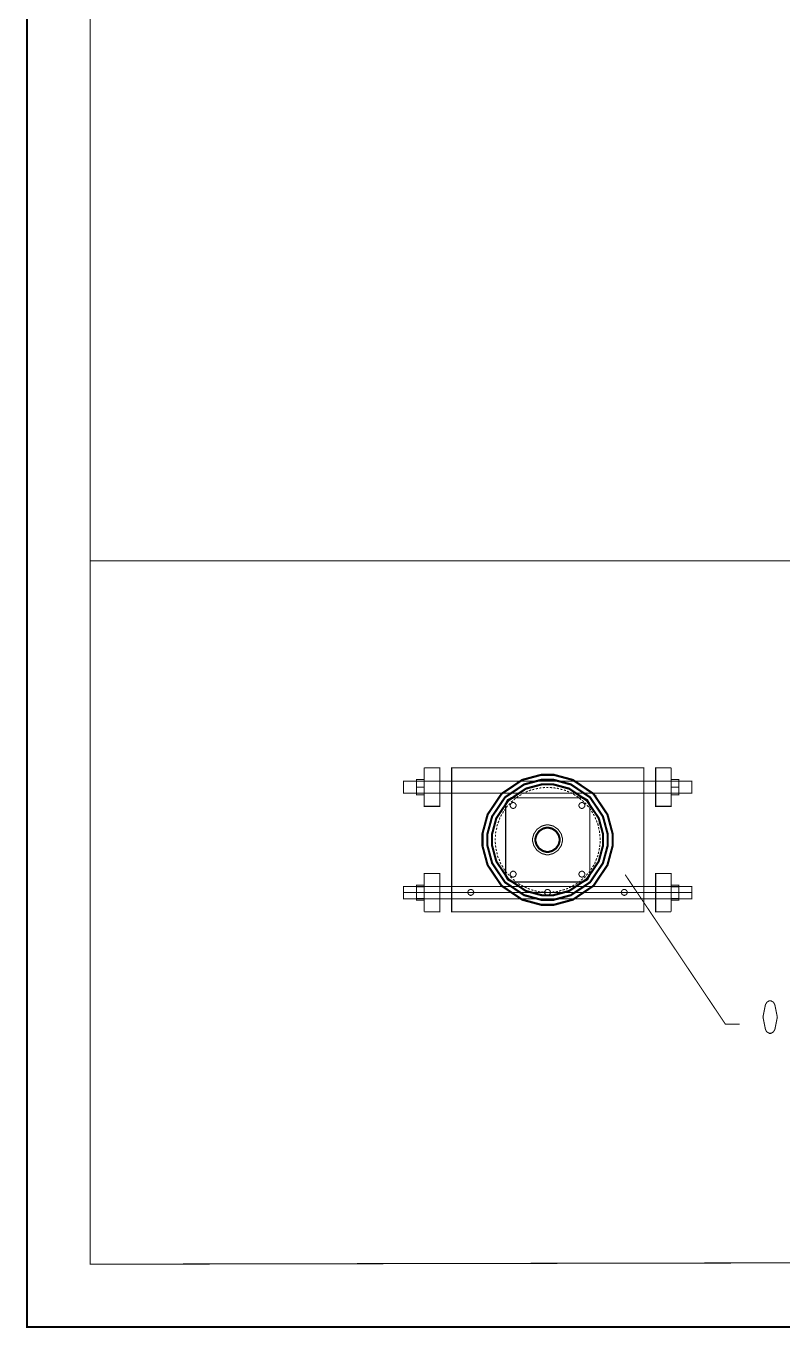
# Model space of a CAD drawing. Extents: x -4.5 to 11.4, y -10.7 to 0.4.
# Drawn here: x -4.47 to -0.87, y -10.68 to -4.49 of the extents above; entities that cross this region are included whole.
import ezdxf

# ---------------------------------------------------------------- set-up
doc = ezdxf.new("R2010")
doc.units = 0
doc.header["$MEASUREMENT"] = 0

msp = doc.modelspace()

# ---------------------------------------------------------------- linework, layer by layer
at = {"color": 0}
for points, const_width in [([(11.4161, 0.362793), (-4.465507, 0.362793), (-4.465507, -10.67885), (11.4161, -10.67885), (11.4161, 0.362793)], 0.01), ([(8.834453, 0.062793), (-4.165507, 0.062793), (-4.165507, -10.38051), (8.834453, -10.355553), (8.834453, 0.062793)], 0.005), ([(-2.447207, -8.018867), (-1.533907, -8.018867), (-1.533907, -8.703867), (-2.447207, -8.703867), (-2.447207, -8.018867)], 0.005), ([(-1.991407, -8.052227), (-2.021507, -8.052227), (-2.111807, -8.076477), (-2.210007, -8.142707), (-2.276207, -8.241027), (-2.300507, -8.331247), (-2.300507, -8.361367), (-2.300507, -8.391417), (-2.276207, -8.481697), (-2.210007, -8.579947), (-2.111807, -8.646237), (-2.021507, -8.670547), (-1.991407, -8.670547), (-1.961307, -8.670547), (-1.871107, -8.646237), (-1.772807, -8.579947), (-1.706507, -8.481697), (-1.682207, -8.391417), (-1.682207, -8.361367), (-1.682207, -8.331247), (-1.706507, -8.241027), (-1.772807, -8.142707), (-1.871107, -8.076477), (-1.961307, -8.052227), (-1.991407, -8.052227)], 0.01), ([(-2.675507, -8.138867), (-1.305507, -8.138867), (-1.305507, -8.082167), (-2.675507, -8.082167), (-2.675507, -8.138867)], 0.005), ([(-2.577207, -8.073867), (-2.613907, -8.073867), (-2.613907, -8.147227), (-2.577207, -8.147227), (-2.577207, -8.073867)], 0.005), ([(-1.991407, -8.075557), (-2.019207, -8.075557), (-2.102707, -8.097957), (-2.193507, -8.159207), (-2.254707, -8.250087), (-2.277207, -8.333527), (-2.277207, -8.361367), (-2.277207, -8.389137), (-2.254707, -8.472567), (-2.193507, -8.563447), (-2.102707, -8.624707), (-2.019207, -8.647227), (-1.991407, -8.647227), (-1.963607, -8.647227), (-1.880207, -8.624707), (-1.789307, -8.563447), (-1.728007, -8.472567), (-1.705507, -8.389137), (-1.705507, -8.361367), (-1.705507, -8.333527), (-1.728007, -8.250087), (-1.789307, -8.159207), (-1.880207, -8.097957), (-1.963607, -8.075557), (-1.991407, -8.075557)], 0.01), ([(-1.991407, -8.097197), (-2.017107, -8.097197), (-2.094307, -8.117917), (-2.178207, -8.174557), (-2.234807, -8.258487), (-2.255507, -8.335637), (-2.255507, -8.361367), (-2.255507, -8.387017), (-2.234807, -8.464167), (-2.178207, -8.548097), (-2.094307, -8.604737), (-2.017107, -8.625517), (-1.991407, -8.625517), (-1.965707, -8.625517), (-1.888607, -8.604737), (-1.804707, -8.548097), (-1.748007, -8.464167), (-1.727207, -8.387017), (-1.727207, -8.361367), (-1.727207, -8.335637), (-1.748007, -8.258487), (-1.804707, -8.174557), (-1.888607, -8.117917), (-1.965707, -8.097197), (-1.991407, -8.097197)], 0.01), ([(-1.403907, -8.073867), (-1.367207, -8.073867), (-1.367207, -8.147227), (-1.403907, -8.147227), (-1.403907, -8.073867)], 0.005), ([(-1.760507, -8.153837), (-1.760507, -8.153837)], 0.01), ([(-1.760507, -8.153837), (-1.760507, -8.153837)], 0.01), ([(-1.758907, -8.153837), (-1.760507, -8.153837), (-1.758907, -8.153837)], 0.01), ([(-2.154707, -8.183837), (-2.157207, -8.183837), (-2.164707, -8.187957), (-2.168907, -8.195497), (-2.168907, -8.198057), (-2.168907, -8.200557), (-2.164707, -8.208047), (-2.157207, -8.212207), (-2.154707, -8.212207), (-2.152207, -8.212207), (-2.144707, -8.208047), (-2.140507, -8.200557), (-2.140507, -8.198057), (-2.140507, -8.195497), (-2.144707, -8.187957), (-2.152207, -8.183837), (-2.154707, -8.183837)], 0.005), ([(-2.154707, -8.183837), (-2.157207, -8.183837), (-2.164707, -8.187957), (-2.168907, -8.195497), (-2.168907, -8.198057), (-2.168907, -8.200557), (-2.164707, -8.208047), (-2.157207, -8.212207), (-2.154707, -8.212207), (-2.152207, -8.212207), (-2.144707, -8.208047), (-2.140507, -8.200557), (-2.140507, -8.198057), (-2.140507, -8.195497), (-2.144707, -8.187957), (-2.152207, -8.183837), (-2.154707, -8.183837)], 0.005), ([(-1.828007, -8.183837), (-1.830607, -8.183837), (-1.838107, -8.187957), (-1.842207, -8.195497), (-1.842207, -8.198057), (-1.842207, -8.200557), (-1.838107, -8.208047), (-1.830607, -8.212207), (-1.828007, -8.212207), (-1.825507, -8.212207), (-1.818007, -8.208047), (-1.813907, -8.200557), (-1.813907, -8.198057), (-1.813907, -8.195497), (-1.818007, -8.187957), (-1.825507, -8.183837), (-1.828007, -8.183837)], 0.005), ([(-1.828007, -8.183837), (-1.830607, -8.183837), (-1.838107, -8.187957), (-1.842207, -8.195497), (-1.842207, -8.198057), (-1.842207, -8.200557), (-1.838107, -8.208047), (-1.830607, -8.212207), (-1.828007, -8.212207), (-1.825507, -8.212207), (-1.818007, -8.208047), (-1.813907, -8.200557), (-1.813907, -8.198057), (-1.813907, -8.195497), (-1.818007, -8.187957), (-1.825507, -8.183837), (-1.828007, -8.183837)], 0.005), ([(-1.991407, -8.290497), (-1.998307, -8.290497), (-2.019007, -8.296047), (-2.041507, -8.311227), (-2.056707, -8.333737), (-2.062207, -8.354417), (-2.062207, -8.361367), (-2.062207, -8.368247), (-2.056707, -8.388917), (-2.041507, -8.411437), (-2.019007, -8.426627), (-1.998307, -8.432207), (-1.991407, -8.432207), (-1.984507, -8.432207), (-1.963807, -8.426627), (-1.941307, -8.411437), (-1.926107, -8.388917), (-1.920507, -8.368247), (-1.920507, -8.361367), (-1.920507, -8.354417), (-1.926107, -8.333737), (-1.941307, -8.311227), (-1.963807, -8.296047), (-1.984507, -8.290497), (-1.991407, -8.290497)], 0.005), ([(-1.991407, -8.290497), (-1.998307, -8.290497), (-2.019007, -8.296047), (-2.041507, -8.311227), (-2.056707, -8.333737), (-2.062207, -8.354417), (-2.062207, -8.361367), (-2.062207, -8.368247), (-2.056707, -8.388917), (-2.041507, -8.411437), (-2.019007, -8.426627), (-1.998307, -8.432207), (-1.991407, -8.432207), (-1.984507, -8.432207), (-1.963807, -8.426627), (-1.941307, -8.411437), (-1.926107, -8.388917), (-1.920507, -8.368247), (-1.920507, -8.361367), (-1.920507, -8.354417), (-1.926107, -8.333737), (-1.941307, -8.311227), (-1.963807, -8.296047), (-1.984507, -8.290497), (-1.991407, -8.290497)], 0.005), ([(-1.991407, -8.303847), (-1.997007, -8.303847), (-2.013807, -8.308347), (-2.032107, -8.320667), (-2.044407, -8.338947), (-2.048907, -8.355707), (-2.048907, -8.361367), (-2.048907, -8.366947), (-2.044407, -8.383707), (-2.032107, -8.401987), (-2.013807, -8.414307), (-1.997007, -8.418867), (-1.991407, -8.418867), (-1.985807, -8.418867), (-1.969007, -8.414307), (-1.950807, -8.401987), (-1.938407, -8.383707), (-1.933907, -8.366947), (-1.933907, -8.361367), (-1.933907, -8.355707), (-1.938407, -8.338947), (-1.950807, -8.320667), (-1.969007, -8.308347), (-1.985807, -8.303847), (-1.991407, -8.303847)], 0.01), ([(-1.991407, -8.303847), (-1.997007, -8.303847), (-2.013807, -8.308347), (-2.032107, -8.320667), (-2.044407, -8.338947), (-2.048907, -8.355707), (-2.048907, -8.361367), (-2.048907, -8.366947), (-2.044407, -8.383707), (-2.032107, -8.401987), (-2.013807, -8.414307), (-1.997007, -8.418867), (-1.991407, -8.418867), (-1.985807, -8.418867), (-1.969007, -8.414307), (-1.950807, -8.401987), (-1.938407, -8.383707), (-1.933907, -8.366947), (-1.933907, -8.361367), (-1.933907, -8.355707), (-1.938407, -8.338947), (-1.950807, -8.320667), (-1.969007, -8.308347), (-1.985807, -8.303847), (-1.991407, -8.303847)], 0.01), ([(-1.740507, -8.362167), (-1.740507, -8.362167)], 0.005), ([(-2.154707, -8.510557), (-2.157207, -8.510557), (-2.164707, -8.514677), (-2.168907, -8.522167), (-2.168907, -8.524707), (-2.168907, -8.527207), (-2.164707, -8.534697), (-2.157207, -8.538877), (-2.154707, -8.538877), (-2.152207, -8.538877), (-2.144707, -8.534697), (-2.140507, -8.527207), (-2.140507, -8.524707), (-2.140507, -8.522167), (-2.144707, -8.514677), (-2.152207, -8.510557), (-2.154707, -8.510557)], 0.005), ([(-2.154707, -8.510557), (-2.157207, -8.510557), (-2.164707, -8.514677), (-2.168907, -8.522167), (-2.168907, -8.524707), (-2.168907, -8.527207), (-2.164707, -8.534697), (-2.157207, -8.538877), (-2.154707, -8.538877), (-2.152207, -8.538877), (-2.144707, -8.534697), (-2.140507, -8.527207), (-2.140507, -8.524707), (-2.140507, -8.522167), (-2.144707, -8.514677), (-2.152207, -8.510557), (-2.154707, -8.510557)], 0.005), ([(-1.828007, -8.510557), (-1.830607, -8.510557), (-1.838107, -8.514677), (-1.842207, -8.522167), (-1.842207, -8.524707), (-1.842207, -8.527207), (-1.838107, -8.534697), (-1.830607, -8.538877), (-1.828007, -8.538877), (-1.825507, -8.538877), (-1.818007, -8.534697), (-1.813907, -8.527207), (-1.813907, -8.524707), (-1.813907, -8.522167), (-1.818007, -8.514677), (-1.825507, -8.510557), (-1.828007, -8.510557)], 0.005), ([(-1.828007, -8.510557), (-1.830607, -8.510557), (-1.838107, -8.514677), (-1.842207, -8.522167), (-1.842207, -8.524707), (-1.842207, -8.527207), (-1.838107, -8.534697), (-1.830607, -8.538877), (-1.828007, -8.538877), (-1.825507, -8.538877), (-1.818007, -8.534697), (-1.813907, -8.527207), (-1.813907, -8.524707), (-1.813907, -8.522167), (-1.818007, -8.514677), (-1.825507, -8.510557), (-1.828007, -8.510557)], 0.005), ([(-2.675507, -8.583847), (-1.305507, -8.583847), (-1.305507, -8.642167), (-2.675507, -8.642167), (-2.675507, -8.583847)], 0.005), ([(-2.577207, -8.648847), (-2.613907, -8.648847), (-2.613907, -8.577177), (-2.577207, -8.577177), (-2.577207, -8.648847)], 0.005), ([(-2.356407, -8.597197), (-2.358907, -8.597197), (-2.366407, -8.601317), (-2.370507, -8.608807), (-2.370507, -8.611367), (-2.370507, -8.613847), (-2.366407, -8.621337), (-2.358907, -8.625517), (-2.356407, -8.625517), (-2.353907, -8.625517), (-2.346407, -8.621337), (-2.342207, -8.613847), (-2.342207, -8.611367), (-2.342207, -8.608807), (-2.346407, -8.601317), (-2.353907, -8.597197), (-2.356407, -8.597197)], 0.005), ([(-1.991407, -8.597197), (-1.993907, -8.597197), (-2.001407, -8.601317), (-2.005507, -8.608807), (-2.005507, -8.611367), (-2.005507, -8.613847), (-2.001407, -8.621337), (-1.993907, -8.625517), (-1.991407, -8.625517), (-1.988907, -8.625517), (-1.981407, -8.621337), (-1.977207, -8.613847), (-1.977207, -8.611367), (-1.977207, -8.608807), (-1.981407, -8.601317), (-1.988907, -8.597197), (-1.991407, -8.597197)], 0.005), ([(-1.626407, -8.597197), (-1.628907, -8.597197), (-1.636407, -8.601317), (-1.640507, -8.608807), (-1.640507, -8.611367), (-1.640507, -8.613847), (-1.636407, -8.621337), (-1.628907, -8.625517), (-1.626407, -8.625517), (-1.623907, -8.625517), (-1.616407, -8.621337), (-1.612207, -8.613847), (-1.612207, -8.611367), (-1.612207, -8.608807), (-1.616407, -8.601317), (-1.623907, -8.597197), (-1.626407, -8.597197)], 0.005), ([(-1.403907, -8.648847), (-1.367207, -8.648847), (-1.367207, -8.577177), (-1.403907, -8.577177), (-1.403907, -8.648847)], 0.005)]:
    msp.add_lwpolyline(points, close=True, dxfattribs=dict(at, const_width=const_width))
for points, const_width in [([(-4.165507, -7.033887), (8.834453, -7.033887)], 0.005), ([(-2.540507, -8.202177), (-2.503907, -8.202177), (-2.503907, -8.018867), (-2.540507, -8.018867), (-2.577207, -8.018867), (-2.540507, -8.018867)], 0.005), ([(-2.577207, -8.018867), (-2.577207, -8.202177), (-2.540507, -8.202177)], 0.005), ([(-2.503907, -8.138867), (-2.503907, -8.082167), (-2.503907, -8.018867), (-2.540507, -8.018867)], 0.005), ([(-1.990507, -8.018867), (-1.940607, -8.018867)], 0.005), ([(-1.533907, -8.082167), (-1.533907, -8.018867)], 0.005), ([(-1.477207, -8.138867), (-1.477207, -8.082167), (-1.477207, -8.018867), (-1.440607, -8.018867)], 0.005), ([(-1.440607, -8.202177), (-1.477207, -8.202177), (-1.477207, -8.018867), (-1.440607, -8.018867), (-1.403907, -8.018867), (-1.440607, -8.018867)], 0.005), ([(-1.403907, -8.018867), (-1.403907, -8.202177), (-1.440607, -8.202177)], 0.005), ([(-2.577207, -8.082167), (-2.613907, -8.082167)], 0.005), ([(-2.577207, -8.110547), (-2.613907, -8.110547)], 0.005), ([(-2.020507, -8.113847), (-2.030607, -8.115527)], 0.005), ([(-2.003907, -8.112167), (-2.013907, -8.113847)], 0.005), ([(-1.987207, -8.112167), (-1.990507, -8.112167), (-1.997207, -8.112167)], 0.005), ([(-1.968907, -8.113847), (-1.980507, -8.112167)], 0.005), ([(-1.952207, -8.115527), (-1.963907, -8.113847)], 0.005), ([(-1.937207, -8.118847), (-1.947207, -8.115527)], 0.005), ([(-1.403907, -8.082167), (-1.367207, -8.082167)], 0.005), ([(-1.403907, -8.110547), (-1.367207, -8.110547)], 0.005), ([(-2.577207, -8.138867), (-2.613907, -8.138867)], 0.005), ([(-2.154707, -8.162197), (-2.161107, -8.162197), (-2.180107, -8.172667), (-2.190507, -8.191707), (-2.190507, -8.198057)], 0.01), ([(-2.155507, -8.175547), (-2.165507, -8.182207)], 0.005), ([(-2.153907, -8.162197), (-1.827207, -8.162197)], 0.005), ([(-2.143907, -8.163877), (-2.152207, -8.172187)], 0.005), ([(-2.130507, -8.153837), (-2.137207, -8.158887), (-2.138907, -8.160517)], 0.005), ([(-2.115507, -8.145547), (-2.125507, -8.152207)], 0.005), ([(-2.100507, -8.137177), (-2.103907, -8.138867), (-2.110507, -8.142167)], 0.005), ([(-2.085507, -8.130517), (-2.095607, -8.135557)], 0.005), ([(-2.068907, -8.123837), (-2.080507, -8.128877)], 0.005), ([(-2.053907, -8.120527), (-2.063907, -8.123837)], 0.005), ([(-2.037207, -8.117227), (-2.047207, -8.118847)], 0.005), ([(-1.990507, -8.138867), (-1.940607, -8.138867)], 0.005), ([(-1.920507, -8.122207), (-1.930507, -8.120527)], 0.005), ([(-1.903907, -8.127197), (-1.913907, -8.123837)], 0.005), ([(-1.888907, -8.133877), (-1.898907, -8.130517)], 0.005), ([(-1.873907, -8.142167), (-1.877207, -8.138867), (-1.883907, -8.137177)], 0.005), ([(-1.858907, -8.150527), (-1.868907, -8.143867)], 0.005), ([(-1.843907, -8.158887), (-1.853907, -8.153837)], 0.005), ([(-1.832207, -8.170547), (-1.840607, -8.162197)], 0.005), ([(-1.792207, -8.197997), (-1.792207, -8.191657), (-1.802807, -8.172667), (-1.821707, -8.162197), (-1.828007, -8.162197)], 0.01), ([(-1.818907, -8.180527), (-1.827207, -8.173867)], 0.005), ([(-1.403907, -8.138867), (-1.367207, -8.138867)], 0.005), ([(-2.208907, -8.240527), (-2.213907, -8.248837), (-2.213907, -8.250517)], 0.005), ([(-2.200507, -8.225497), (-2.205507, -8.235547)], 0.005), ([(-2.190507, -8.212207), (-2.192207, -8.215527), (-2.197207, -8.222197)], 0.005), ([(-2.190507, -8.525527), (-2.190507, -8.198867)], 0.005), ([(-2.180507, -8.198867), (-2.187207, -8.207167)], 0.005), ([(-2.168907, -8.187207), (-2.175507, -8.195497)], 0.005), ([(-1.807207, -8.192197), (-1.813907, -8.185527), (-1.813907, -8.183837)], 0.005), ([(-1.795507, -8.205547), (-1.803907, -8.197177)], 0.005), ([(-1.785607, -8.218887), (-1.788907, -8.215527), (-1.792207, -8.210527)], 0.005), ([(-1.790507, -8.198867), (-1.790507, -8.525527)], 0.005), ([(-1.777207, -8.233867), (-1.782207, -8.223877)], 0.005), ([(-1.768907, -8.247207), (-1.773907, -8.238847)], 0.005), ([(-2.228907, -8.287197), (-2.232207, -8.297187)], 0.005), ([(-2.222207, -8.270547), (-2.227207, -8.282197)], 0.005), ([(-2.217207, -8.255517), (-2.220507, -8.265547)], 0.005), ([(-1.762207, -8.263867), (-1.765507, -8.253877)], 0.005), ([(-1.755507, -8.278837), (-1.758907, -8.268867)], 0.005), ([(-1.750607, -8.295547), (-1.752207, -8.283887), (-1.753907, -8.283887)], 0.005), ([(-1.747207, -8.312207), (-1.748907, -8.300547)], 0.005), ([(-2.240507, -8.353877), (-2.240507, -8.362167), (-2.240507, -8.363847)], 0.005), ([(-2.237207, -8.320497), (-2.237207, -8.322177), (-2.238907, -8.330547)], 0.005), ([(-2.238907, -8.337207), (-2.238907, -8.347197)], 0.005), ([(-2.232207, -8.303847), (-2.235507, -8.313887)], 0.005), ([(-1.743907, -8.328867), (-1.743907, -8.322177), (-1.745607, -8.317197)], 0.005), ([(-1.742207, -8.345517), (-1.742207, -8.333847)], 0.005), ([(-1.740507, -8.362167), (-1.742207, -8.350497)], 0.005), ([(-2.240507, -8.370527), (-2.238907, -8.382197)], 0.005), ([(-2.238907, -8.387187), (-2.237207, -8.398847)], 0.005), ([(-2.237207, -8.403837), (-2.233907, -8.413877)], 0.005), ([(-2.232207, -8.420547), (-2.230507, -8.430527)], 0.005), ([(-1.750607, -8.428847), (-1.747207, -8.417187)], 0.005), ([(-1.747207, -8.412197), (-1.743907, -8.400527)], 0.005), ([(-1.743907, -8.395547), (-1.742207, -8.383877)], 0.005), ([(-1.742207, -8.378877), (-1.740507, -8.367227)], 0.005), ([(-2.228907, -8.437207), (-2.228907, -8.438887), (-2.225507, -8.447177)], 0.005), ([(-2.222207, -8.452177), (-2.218907, -8.462207)], 0.005), ([(-2.217207, -8.467207), (-2.213907, -8.475497), (-2.212207, -8.477197)], 0.005), ([(-2.208907, -8.482177), (-2.202207, -8.492227)], 0.005), ([(-1.777207, -8.490527), (-1.770507, -8.480557)], 0.005), ([(-1.768907, -8.475497), (-1.767207, -8.475497), (-1.763907, -8.465527)], 0.005), ([(-1.762207, -8.460527), (-1.757207, -8.448867)], 0.005), ([(-1.755507, -8.443877), (-1.752207, -8.438887), (-1.752207, -8.433837)], 0.005), ([(-2.540507, -8.522227), (-2.503907, -8.522227), (-2.503907, -8.703867), (-2.540507, -8.703867), (-2.577207, -8.703867), (-2.540507, -8.703867)], 0.005), ([(-2.577207, -8.703867), (-2.577207, -8.522227), (-2.540507, -8.522227)], 0.005), ([(-2.200507, -8.497207), (-2.193907, -8.507197)], 0.005), ([(-2.190507, -8.524707), (-2.190507, -8.531017), (-2.180107, -8.549997), (-2.161107, -8.560527), (-2.154707, -8.560527)], 0.01), ([(-2.190507, -8.510557), (-2.183907, -8.520547)], 0.005), ([(-2.180507, -8.523847), (-2.172207, -8.532197)], 0.005), ([(-2.168907, -8.537197), (-2.167207, -8.538877), (-2.160507, -8.543867)], 0.005), ([(-2.155507, -8.548867), (-2.147207, -8.555527)], 0.005), ([(-1.832207, -8.553847), (-1.822207, -8.545547)], 0.005), ([(-1.828007, -8.560527), (-1.821707, -8.560527), (-1.802807, -8.549997), (-1.792207, -8.531017), (-1.792207, -8.524707)], 0.01), ([(-1.818907, -8.542187), (-1.813907, -8.538877), (-1.810607, -8.535517)], 0.005), ([(-1.807207, -8.530517), (-1.800507, -8.522227)], 0.005), ([(-1.795507, -8.517167), (-1.788907, -8.508877)], 0.005), ([(-1.785607, -8.503877), (-1.780607, -8.495527)], 0.005), ([(-1.622207, -8.527207), (-1.145507, -9.238847), (-1.077207, -9.238847)], 0.005), ([(-1.440607, -8.522227), (-1.477207, -8.522227), (-1.477207, -8.703867), (-1.440607, -8.703867), (-1.403907, -8.703867), (-1.440607, -8.703867)], 0.005), ([(-1.403907, -8.703867), (-1.403907, -8.522227), (-1.440607, -8.522227)], 0.005), ([(-2.675507, -8.612167), (-1.305507, -8.612167)], 0.005), ([(-2.577207, -8.585527), (-2.613907, -8.585527)], 0.005), ([(-2.577207, -8.612167), (-2.613907, -8.612167)], 0.005), ([(-2.503907, -8.583847), (-2.503907, -8.642167), (-2.503907, -8.703867), (-2.540507, -8.703867)], 0.005), ([(-1.827207, -8.562207), (-2.153907, -8.562207)], 0.005), ([(-2.143907, -8.558837), (-2.137207, -8.563887), (-2.133907, -8.565517)], 0.005), ([(-2.130507, -8.568877), (-2.120507, -8.575557)], 0.005), ([(-2.115507, -8.577177), (-2.105507, -8.583847)], 0.005), ([(-2.100507, -8.585527), (-2.090607, -8.590527)], 0.005), ([(-2.085507, -8.592207), (-2.075507, -8.597197)], 0.005), ([(-2.068907, -8.598877), (-2.067207, -8.598877), (-2.058907, -8.602197)], 0.005), ([(-2.053907, -8.603877), (-2.042207, -8.605557)], 0.005), ([(-2.037207, -8.607177), (-2.030607, -8.608867), (-2.025607, -8.608867)], 0.005), ([(-2.020507, -8.608867), (-2.008907, -8.610547)], 0.005), ([(-2.003907, -8.610547), (-1.992207, -8.612167)], 0.005), ([(-1.987207, -8.612167), (-1.975507, -8.610547)], 0.005), ([(-1.968907, -8.610547), (-1.958907, -8.608867)], 0.005), ([(-1.952207, -8.608867), (-1.942207, -8.607177)], 0.005), ([(-1.937207, -8.605557), (-1.925507, -8.602197)], 0.005), ([(-1.920507, -8.600497), (-1.913907, -8.598877), (-1.908907, -8.597197)], 0.005), ([(-1.903907, -8.595517), (-1.893907, -8.592207)], 0.005), ([(-1.888907, -8.588847), (-1.878907, -8.585527)], 0.005), ([(-1.873907, -8.582167), (-1.863907, -8.575557)], 0.005), ([(-1.858907, -8.573867), (-1.848907, -8.567197)], 0.005), ([(-1.843907, -8.563887), (-1.835507, -8.557207)], 0.005), ([(-1.477207, -8.583847), (-1.477207, -8.642167), (-1.477207, -8.703867), (-1.440607, -8.703867)], 0.005), ([(-1.403907, -8.585527), (-1.367207, -8.585527)], 0.005), ([(-1.403907, -8.612167), (-1.367207, -8.612167)], 0.005), ([(-2.577207, -8.640547), (-2.613907, -8.640547)], 0.005), ([(-1.403907, -8.640547), (-1.367207, -8.640547)], 0.005), ([(-0.949807, -9.135617), (-0.955607, -9.146347), (-0.967207, -9.204667), (-0.955607, -9.262997), (-0.949807, -9.273797)], 0.005), ([(-0.916307, -9.135617), (-0.917307, -9.134247), (-0.929207, -9.127197), (-0.933107, -9.127197), (-0.937307, -9.127197), (-0.948807, -9.134247), (-0.949807, -9.135617)], 0.005), ([(-0.916307, -9.273797), (-0.910507, -9.262997), (-0.898907, -9.204667), (-0.910507, -9.146347), (-0.916307, -9.135617)], 0.005), ([(-0.949807, -9.273737), (-0.948807, -9.275047), (-0.937007, -9.282197), (-0.933107, -9.282197), (-0.928907, -9.282197), (-0.917307, -9.275047), (-0.916307, -9.273737)], 0.005)]:
    msp.add_lwpolyline(points, dxfattribs=dict(at, const_width=const_width))

doc.saveas('drawing.dxf')
